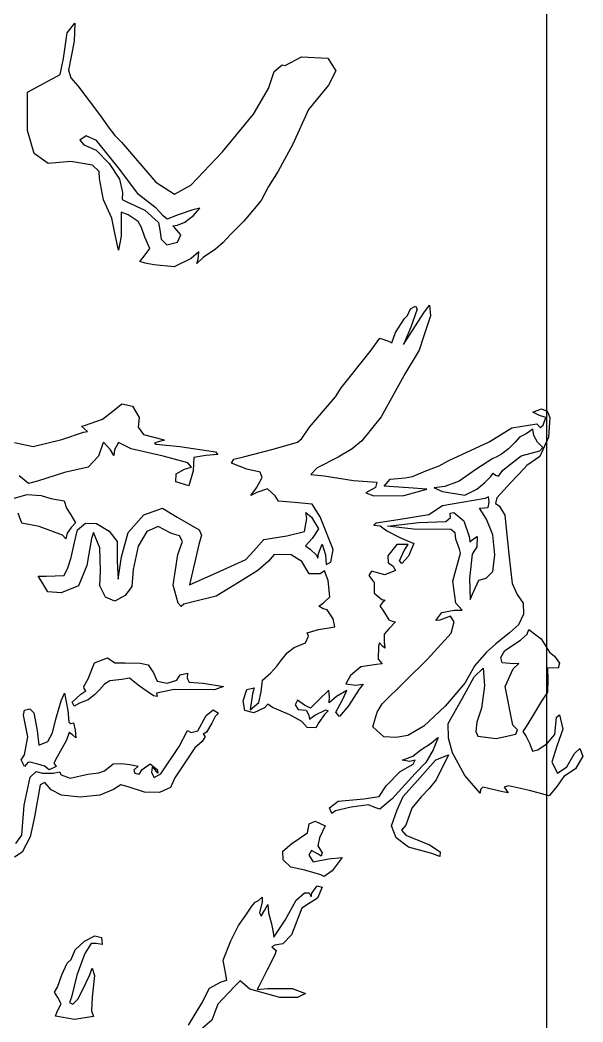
# Model space of a CAD drawing. Header units: centimetres. Extents: x 0 to 56.7, y -3.6 to 10.6.
# Drawn here: x 54.933 to 56.609, y 4.7 to 7.683 of the extents above; entities that cross this region are included whole.
import ezdxf

# ---------------------------------------------------------------- set-up
doc = ezdxf.new("R2010")
doc.units = ezdxf.units.CM
doc.header["$MEASUREMENT"] = 0
doc.layers.add('digi4 v3_digi3', color=7, linetype='Continuous')

msp = doc.modelspace()

# ---------------------------------------------------------------- linework, layer by layer
at = {"layer": 'digi4 v3_digi3'}
for p, q in [((56.5, 9), (56.5, -3.5)), ((55.0736, 7.645), (55.0961, 7.6737)), ((55.0961, 7.6737), (55.094, 7.6209)), ((55.0621, 7.5686), (55.0736, 7.645)), ((55.094, 7.6209), (55.0778, 7.534)), ((55.0528, 7.5213), (55.0621, 7.5686)), ((55.69, 7.5306), (55.7134, 7.5504)), ((55.7134, 7.5504), (55.7225, 7.548)), ((55.7225, 7.548), (55.7707, 7.5733)), ((55.7707, 7.5733), (55.8496, 7.57)), ((55.8496, 7.57), (55.8728, 7.5321)), ((54.9553, 7.4682), (55.0528, 7.5213)), ((55.0778, 7.534), (55.0847, 7.5114)), ((55.6729, 7.4798), (55.69, 7.5306)), ((55.8728, 7.5321), (55.8516, 7.4891)), ((55.0847, 7.5114), (55.1051, 7.4872)), ((55.8516, 7.4891), (55.792, 7.4165)), ((54.9554, 7.3545), (54.9553, 7.4682)), ((55.1051, 7.4872), (55.1726, 7.3986)), ((55.6282, 7.4026), (55.6729, 7.4798)), ((55.1726, 7.3986), (55.195, 7.3653)), ((55.5361, 7.291), (55.6282, 7.4026)), ((55.792, 7.4165), (55.7454, 7.3138)), ((54.9749, 7.2855), (54.9554, 7.3545)), ((55.195, 7.3653), (55.2149, 7.3398)), ((55.2149, 7.3398), (55.2348, 7.3195)), ((55.1299, 7.3381), (55.1112, 7.3258)), ((55.1112, 7.3258), (55.1231, 7.312)), ((55.1231, 7.312), (55.1595, 7.2954)), ((55.1606, 7.3242), (55.1299, 7.3381)), ((55.23, 7.238), (55.1606, 7.3242)), ((55.2348, 7.3195), (55.3373, 7.2002)), ((55.7454, 7.3138), (55.7018, 7.2338)), ((55.0167, 7.2562), (54.9749, 7.2855)), ((55.1595, 7.2954), (55.1988, 7.2562)), ((55.4418, 7.1915), (55.5361, 7.291)), ((55.084, 7.2621), (55.0167, 7.2562)), ((55.1485, 7.2509), (55.084, 7.2621)), ((55.1688, 7.2321), (55.1485, 7.2509)), ((55.1988, 7.2562), (55.2289, 7.2095)), ((55.1694, 7.2115), (55.1688, 7.2321)), ((55.2861, 7.1634), (55.23, 7.238)), ((55.7018, 7.2338), (55.6729, 7.1881)), ((55.1815, 7.1481), (55.1694, 7.2115)), ((55.2289, 7.2095), (55.2377, 7.1701)), ((55.3373, 7.2002), (55.3931, 7.1648)), ((55.3931, 7.1648), (55.4418, 7.1915)), ((55.2377, 7.1701), (55.2371, 7.1488)), ((55.3382, 7.1231), (55.2861, 7.1634)), ((55.6729, 7.1881), (55.6505, 7.1458)), ((55.2068, 7.0932), (55.1815, 7.1481)), ((55.2371, 7.1488), (55.2488, 7.143)), ((55.2488, 7.143), (55.3049, 7.1175)), ((55.6505, 7.1458), (55.5988, 7.0843)), ((55.2547, 7.1032), (55.2345, 7.1113)), ((55.2345, 7.1113), (55.2345, 7.0397)), ((55.2846, 7.0833), (55.2547, 7.1032)), ((55.3049, 7.1175), (55.3455, 7.0806)), ((55.3588, 7.1007), (55.3382, 7.1231)), ((55.3707, 7.0907), (55.3588, 7.1007)), ((55.4042, 7.1032), (55.3707, 7.0907)), ((55.4475, 7.1182), (55.4042, 7.1032)), ((55.424, 7.0817), (55.4494, 7.1016)), ((55.4687, 7.1232), (55.4475, 7.1182)), ((55.4494, 7.1016), (55.4687, 7.1232)), ((55.2149, 7.049), (55.2068, 7.0932)), ((55.2946, 7.0653), (55.2846, 7.0833)), ((55.3455, 7.0806), (55.3489, 7.0584)), ((55.3877, 7.0705), (55.4016, 7.0726)), ((55.3941, 7.0651), (55.3877, 7.0705)), ((55.4016, 7.0726), (55.424, 7.0817)), ((55.5988, 7.0843), (55.5589, 7.0434)), ((55.2259, 6.998), (55.2149, 7.049)), ((55.3048, 7.0372), (55.2946, 7.0653)), ((55.3489, 7.0584), (55.3528, 7.031)), ((55.4116, 7.0441), (55.3941, 7.0651)), ((55.4021, 7.0221), (55.4116, 7.0441)), ((55.5589, 7.0434), (55.538, 7.021)), ((55.2345, 7.0397), (55.2259, 6.998)), ((55.3193, 7.0033), (55.3048, 7.0372)), ((55.3528, 7.031), (55.3698, 7.0144)), ((55.3698, 7.0144), (55.4021, 7.0221)), ((55.4021, 7.0221), (55.4021, 7.0221)), ((55.538, 7.021), (55.5154, 7.0012)), ((55.3028, 6.9804), (55.3193, 7.0033)), ((55.4651, 6.9931), (55.4426, 6.9732)), ((55.4636, 6.9713), (55.4651, 6.9931)), ((55.5154, 7.0012), (55.4778, 6.9764)), ((55.2893, 6.9643), (55.3028, 6.9804)), ((55.3051, 6.9592), (55.2893, 6.9643)), ((55.3318, 6.9546), (55.3051, 6.9592)), ((55.3318, 6.9546), (55.3318, 6.9546)), ((55.3917, 6.9489), (55.3318, 6.9546)), ((55.4426, 6.9732), (55.3917, 6.9489)), ((55.4778, 6.9764), (55.4593, 6.958)), ((55.4593, 6.958), (55.4636, 6.9713)), ((56.1351, 6.812), (56.1522, 6.8344)), ((56.1522, 6.8344), (56.1554, 6.8029)), ((56.0749, 6.7177), (56.1351, 6.812)), ((56.0771, 6.7945), (56.0868, 6.8034)), ((56.0868, 6.8034), (56.0952, 6.8238)), ((56.0952, 6.8238), (56.1103, 6.8311)), ((56.1154, 6.8221), (56.096, 6.7687)), ((56.1103, 6.8311), (56.1154, 6.8221)), ((56.1554, 6.8029), (56.1347, 6.7428)), ((56.0507, 6.7526), (56.0771, 6.7945)), ((56.0398, 6.7223), (56.0507, 6.7526)), ((56.096, 6.7687), (56.0749, 6.7177)), ((56.1347, 6.7428), (56.1209, 6.7004)), ((55.9758, 6.6962), (56.0044, 6.7365)), ((56.0044, 6.7365), (56.0301, 6.7273)), ((56.0301, 6.7273), (56.0398, 6.7223)), ((55.8894, 6.5878), (55.9758, 6.6962)), ((56.1127, 6.685), (56.0805, 6.6327)), ((56.1209, 6.7004), (56.1127, 6.685)), ((56.0805, 6.6327), (56.0082, 6.502)), ((55.872, 6.5617), (55.8894, 6.5878)), ((55.2147, 6.5226), (55.2359, 6.5406)), ((55.2359, 6.5406), (55.2678, 6.5339)), ((55.2678, 6.5339), (55.2881, 6.4997)), ((55.7948, 6.4713), (55.872, 6.5617)), ((55.1786, 6.4946), (55.2147, 6.5226)), ((56.4594, 6.5158), (56.4851, 6.5257)), ((56.4793, 6.5058), (56.4594, 6.5158)), ((56.498, 6.4995), (56.4793, 6.5058)), ((56.4851, 6.5257), (56.5021, 6.5185)), ((56.5021, 6.5185), (56.5106, 6.4995)), ((55.1159, 6.4738), (55.1246, 6.4758)), ((55.1253, 6.466), (55.1159, 6.4738)), ((55.1246, 6.4758), (55.1786, 6.4946)), ((55.2881, 6.4997), (55.2845, 6.4708)), ((56.0082, 6.502), (55.9504, 6.4307)), ((56.3972, 6.4687), (56.4718, 6.4812)), ((56.4718, 6.4812), (56.4814, 6.4697)), ((56.4814, 6.4697), (56.4903, 6.4772)), ((56.4903, 6.4772), (56.498, 6.4995)), ((56.5106, 6.4995), (56.5064, 6.4418)), ((55.0576, 6.4341), (55.1223, 6.4562)), ((55.1223, 6.4562), (55.1343, 6.4581)), ((55.1343, 6.4581), (55.1253, 6.466)), ((55.2845, 6.4708), (55.3008, 6.4488)), ((55.3008, 6.4488), (55.3583, 6.4348)), ((55.7724, 6.4375), (55.7948, 6.4713)), ((56.33, 6.4271), (56.3972, 6.4687)), ((56.4396, 6.4512), (56.4196, 6.4411)), ((56.4598, 6.4653), (56.4396, 6.4512)), ((56.4623, 6.4461), (56.4598, 6.4653)), ((56.4732, 6.4262), (56.4623, 6.4461)), ((54.9165, 6.4258), (54.9725, 6.4133)), ((54.9725, 6.4133), (55.0576, 6.4341)), ((55.1782, 6.4198), (55.1671, 6.3844)), ((55.1819, 6.4262), (55.1782, 6.4198)), ((55.2028, 6.4038), (55.1819, 6.4262)), ((55.2261, 6.4251), (55.2143, 6.4038)), ((55.264, 6.4067), (55.2261, 6.4251)), ((55.3444, 6.427), (55.3329, 6.4236)), ((55.3329, 6.4236), (55.3387, 6.4204)), ((55.3387, 6.4204), (55.4085, 6.4135)), ((55.3629, 6.432), (55.3444, 6.427)), ((55.3583, 6.4348), (55.3629, 6.432)), ((55.6869, 6.4054), (55.7591, 6.4261)), ((55.7591, 6.4261), (55.7724, 6.4375)), ((55.9504, 6.4307), (55.9221, 6.4067)), ((56.208, 6.3709), (56.33, 6.4271)), ((56.4067, 6.426), (56.3868, 6.4062)), ((56.4196, 6.4411), (56.4067, 6.426)), ((56.4893, 6.4106), (56.4732, 6.4262)), ((56.5064, 6.4418), (56.4807, 6.3838)), ((55.1671, 6.3844), (55.1356, 6.3523)), ((55.2123, 6.3869), (55.2028, 6.4038)), ((55.2143, 6.4038), (55.2123, 6.3869)), ((55.3592, 6.3843), (55.264, 6.4067)), ((55.4327, 6.3645), (55.3592, 6.3843)), ((55.4085, 6.4135), (55.5151, 6.3973)), ((55.4864, 6.3863), (55.4508, 6.3807)), ((55.5221, 6.3896), (55.4864, 6.3863)), ((55.5151, 6.3973), (55.5221, 6.3896)), ((55.5984, 6.383), (55.6869, 6.4054)), ((55.9221, 6.4067), (55.8797, 6.3821)), ((56.366, 6.3907), (56.35, 6.3813)), ((56.3868, 6.4062), (56.366, 6.3907)), ((56.3705, 6.3427), (56.4244, 6.3857)), ((56.4244, 6.3857), (56.4802, 6.4007)), ((56.4802, 6.4007), (56.4893, 6.4106)), ((55.4433, 6.3521), (55.4327, 6.3645)), ((55.4508, 6.3807), (55.4487, 6.3415)), ((55.5621, 6.3636), (55.5691, 6.376)), ((55.608, 6.3465), (55.5621, 6.3636)), ((55.5691, 6.376), (55.5984, 6.383)), ((55.8797, 6.3821), (55.8173, 6.35)), ((56.1408, 6.3415), (56.1807, 6.3563)), ((56.1807, 6.3563), (56.208, 6.3709)), ((56.34, 6.3783), (56.2902, 6.3455)), ((56.35, 6.3813), (56.34, 6.3783)), ((56.4414, 6.3568), (56.4336, 6.3481)), ((56.4807, 6.3838), (56.4414, 6.3568)), ((54.9585, 6.3037), (54.9301, 6.326)), ((55.0656, 6.3363), (54.9849, 6.3108)), ((55.1356, 6.3523), (55.0656, 6.3363)), ((55.3968, 6.308), (55.3976, 6.3318)), ((55.3976, 6.3318), (55.4224, 6.3465)), ((55.4224, 6.3465), (55.4433, 6.3521)), ((55.4487, 6.3415), (55.4353, 6.296)), ((55.6484, 6.3372), (55.608, 6.3465)), ((55.6539, 6.321), (55.6484, 6.3372)), ((55.8173, 6.35), (55.799, 6.3305)), ((55.799, 6.3305), (55.8382, 6.3262)), ((55.8382, 6.3262), (55.9262, 6.3123)), ((56.08, 6.3198), (56.101, 6.3246)), ((56.101, 6.3246), (56.1408, 6.3415)), ((56.2902, 6.3455), (56.2404, 6.3099)), ((56.3344, 6.3238), (56.3413, 6.3344)), ((56.3413, 6.3344), (56.3487, 6.3286)), ((56.3487, 6.3286), (56.3578, 6.3255)), ((56.3578, 6.3255), (56.3705, 6.3427)), ((56.4336, 6.3481), (56.3943, 6.3064)), ((54.9849, 6.3108), (54.9585, 6.3037)), ((55.4353, 6.296), (55.3968, 6.308)), ((55.6366, 6.2908), (55.6539, 6.321)), ((55.9262, 6.3123), (55.9952, 6.3078)), ((55.9952, 6.3078), (55.991, 6.2915)), ((56.0172, 6.2954), (56.0348, 6.3158)), ((56.0893, 6.2902), (56.0172, 6.2954)), ((56.0348, 6.3158), (56.08, 6.3198)), ((56.2404, 6.3099), (56.1981, 6.2946)), ((56.2925, 6.2868), (56.3164, 6.3067)), ((56.3164, 6.3067), (56.3344, 6.3238)), ((56.3943, 6.3064), (56.3527, 6.2605)), ((54.9018, 6.2556), (54.9541, 6.2706)), ((54.9541, 6.2706), (54.9959, 6.2676)), ((54.9959, 6.2676), (55.0243, 6.259)), ((55.62, 6.2672), (55.6366, 6.2908)), ((55.638, 6.2768), (55.62, 6.2672)), ((55.6699, 6.2871), (55.638, 6.2768)), ((55.6928, 6.2669), (55.6699, 6.2871)), ((55.7025, 6.2503), (55.6928, 6.2669)), ((55.991, 6.2915), (55.9629, 6.2757)), ((55.9629, 6.2757), (55.9865, 6.2668)), ((55.9865, 6.2668), (56.0758, 6.2674)), ((56.0758, 6.2674), (56.1444, 6.2863)), ((56.1444, 6.2863), (56.0893, 6.2902)), ((56.1981, 6.2946), (56.1654, 6.2903)), ((56.1654, 6.2903), (56.1906, 6.28)), ((56.1906, 6.28), (56.2568, 6.2683)), ((56.2568, 6.2683), (56.2925, 6.2868)), ((56.2925, 6.2868), (56.2925, 6.2868)), ((55.0243, 6.259), (55.0641, 6.252)), ((55.0641, 6.252), (55.0712, 6.2301)), ((55.75, 6.2468), (55.7025, 6.2503)), ((55.8025, 6.2415), (55.75, 6.2468)), ((55.8263, 6.2045), (55.8025, 6.2415)), ((56.1906, 6.2365), (56.1504, 6.2104)), ((56.2484, 6.2469), (56.1906, 6.2365)), ((56.3181, 6.2589), (56.2484, 6.2469)), ((56.3275, 6.2636), (56.3181, 6.2589)), ((56.3265, 6.2316), (56.33, 6.2479)), ((56.33, 6.2479), (56.3275, 6.2636)), ((56.3527, 6.2605), (56.3487, 6.2436)), ((56.3487, 6.2436), (56.3592, 6.237)), ((56.3592, 6.237), (56.3758, 6.2086)), ((54.9387, 6.1856), (54.928, 6.2146)), ((55.0712, 6.2301), (55.0843, 6.2103)), ((55.0843, 6.2103), (55.0981, 6.1865)), ((55.2548, 6.1574), (55.302, 6.2102)), ((55.302, 6.2102), (55.3571, 6.2301)), ((55.3571, 6.2301), (55.4011, 6.2036)), ((55.7869, 6.1992), (55.7834, 6.2167)), ((55.7834, 6.2167), (55.801, 6.2031)), ((56.1504, 6.2104), (56.0583, 6.1956)), ((56.2139, 6.2149), (56.224, 6.2167)), ((56.2141, 6.2021), (56.2139, 6.2149)), ((56.224, 6.2167), (56.2542, 6.1925)), ((56.3012, 6.2297), (56.3151, 6.2306)), ((56.3214, 6.1975), (56.3012, 6.2297)), ((56.3151, 6.2306), (56.3265, 6.2316)), ((56.3758, 6.2086), (56.3884, 6.0929)), ((54.9904, 6.1749), (54.9387, 6.1856)), ((55.0981, 6.1865), (55.0851, 6.1725)), ((55.1043, 6.1656), (55.1277, 6.1849)), ((55.1277, 6.1849), (55.1608, 6.184)), ((55.1608, 6.184), (55.1988, 6.1613)), ((55.4011, 6.2036), (55.4663, 6.1652)), ((55.7796, 6.1606), (55.7869, 6.1992)), ((55.801, 6.2031), (55.8213, 6.1685)), ((55.865, 6.1066), (55.8263, 6.2045)), ((55.9935, 6.1855), (55.9858, 6.1798)), ((55.9858, 6.1798), (56.0054, 6.1772)), ((56.0583, 6.1956), (55.9935, 6.1855)), ((56.0054, 6.1772), (56.0247, 6.1629)), ((56.0269, 6.1764), (56.12, 6.1872)), ((56.1046, 6.1675), (56.0269, 6.1764)), ((56.12, 6.1872), (56.2006, 6.1899)), ((56.2006, 6.1899), (56.2141, 6.2021)), ((56.2542, 6.1925), (56.2704, 6.1452)), ((56.3405, 6.1502), (56.3214, 6.1975)), ((55.06, 6.15), (54.9904, 6.1749)), ((55.0692, 6.1388), (55.06, 6.15)), ((55.06, 6.15), (55.06, 6.15)), ((55.0736, 6.155), (55.0692, 6.1388)), ((55.0851, 6.1725), (55.0736, 6.155)), ((55.0954, 6.1277), (55.1043, 6.1656)), ((55.1519, 6.1573), (55.146, 6.1401)), ((55.1706, 6.1118), (55.1519, 6.1573)), ((55.1988, 6.1613), (55.2227, 6.1304)), ((55.2347, 6.0853), (55.2548, 6.1574)), ((55.3106, 6.1606), (55.2843, 6.1169)), ((55.3446, 6.1749), (55.3106, 6.1606)), ((55.3822, 6.1553), (55.3446, 6.1749)), ((55.3941, 6.1516), (55.3822, 6.1553)), ((55.4082, 6.148), (55.3941, 6.1516)), ((55.4163, 6.1305), (55.4082, 6.148)), ((55.4736, 6.1491), (55.4656, 6.122)), ((55.4663, 6.1652), (55.4736, 6.1491)), ((55.6586, 6.1367), (55.7271, 6.1474)), ((55.7271, 6.1474), (55.7796, 6.1606)), ((55.8213, 6.1685), (55.8023, 6.1397)), ((56.0247, 6.1629), (56.0657, 6.1418)), ((56.215, 6.1664), (56.1046, 6.1675)), ((56.2286, 6.1568), (56.215, 6.1664)), ((56.2304, 6.1374), (56.2286, 6.1568)), ((56.2798, 6.1371), (56.2937, 6.1459)), ((56.2937, 6.1459), (56.2931, 6.1151)), ((56.3467, 6.0913), (56.3405, 6.1502)), ((55.0855, 6.0827), (55.0954, 6.1277)), ((55.146, 6.1401), (55.1321, 6.0589)), ((55.2227, 6.1304), (55.2222, 6.0707)), ((55.2843, 6.1169), (55.2703, 6.0478)), ((55.4029, 6.0922), (55.4163, 6.1305)), ((55.4656, 6.122), (55.4374, 6.0012)), ((55.6292, 6.1033), (55.6586, 6.1367)), ((55.8023, 6.1397), (55.7831, 6.1182)), ((55.7831, 6.1182), (55.7966, 6.1076)), ((55.8211, 6.0945), (55.8324, 6.1223)), ((55.8324, 6.1223), (55.8421, 6.0911)), ((56.0547, 6.1217), (56.0275, 6.0876)), ((56.0883, 6.1222), (56.0547, 6.1217)), ((56.0657, 6.1418), (56.1052, 6.125)), ((56.0768, 6.1043), (56.0883, 6.1222)), ((56.1052, 6.125), (56.089, 6.0869)), ((56.241, 6.1076), (56.2304, 6.1374)), ((56.2704, 6.1452), (56.2724, 6.1301)), ((56.2724, 6.1301), (56.2798, 6.1371)), ((55.173, 6.0446), (55.1706, 6.1118)), ((55.389, 6.0009), (55.4029, 6.0922)), ((55.6055, 6.0772), (55.6292, 6.1033)), ((55.6891, 6.0918), (55.6729, 6.0718)), ((55.7402, 6.0911), (55.6891, 6.0918)), ((55.7724, 6.0716), (55.7402, 6.0911)), ((55.7966, 6.1076), (55.8154, 6.0901)), ((55.8154, 6.0901), (55.8192, 6.081)), ((55.8192, 6.081), (55.8211, 6.0945)), ((55.8421, 6.0911), (55.8446, 6.0619)), ((55.8579, 6.0693), (55.865, 6.1066)), ((56.0275, 6.0876), (56.0287, 6.067)), ((56.0626, 6.0736), (56.0768, 6.1043)), ((56.089, 6.0869), (56.0699, 6.0653)), ((56.2211, 6.0126), (56.2444, 6.096)), ((56.2444, 6.096), (56.241, 6.1076)), ((56.2791, 6.0933), (56.271, 6.021)), ((56.2931, 6.1151), (56.2791, 6.0933)), ((56.34, 6.0415), (56.3467, 6.0913)), ((56.3884, 6.0929), (56.3985, 6.0057)), ((55.0755, 6.0522), (55.0855, 6.0827)), ((55.1321, 6.0589), (55.1072, 5.999)), ((55.2222, 6.0707), (55.2257, 6.019)), ((55.2257, 6.019), (55.2347, 6.0853)), ((55.5285, 6.0424), (55.6055, 6.0772)), ((55.6729, 6.0718), (55.6405, 6.0441)), ((55.7942, 6.0342), (55.7724, 6.0716)), ((55.8446, 6.0619), (55.8579, 6.0693)), ((56.0287, 6.067), (56.0424, 6.0578)), ((56.0424, 6.0578), (56.0512, 6.0443)), ((56.0699, 6.0653), (56.0626, 6.0736)), ((54.9875, 6.027), (55.0108, 6.0279)), ((54.9984, 6.0107), (54.9875, 6.027)), ((55.0108, 6.0279), (55.0645, 6.029)), ((55.0645, 6.029), (55.0755, 6.0522)), ((55.1703, 5.9986), (55.173, 6.0446)), ((55.2703, 6.0478), (55.2657, 5.9971)), ((55.4374, 6.0012), (55.5285, 6.0424)), ((55.6405, 6.0441), (55.5882, 6.0112)), ((55.8269, 6.0342), (55.7942, 6.0342)), ((55.8396, 6.0433), (55.8269, 6.0342)), ((55.8504, 6.0144), (55.8396, 6.0433)), ((55.9792, 6.0428), (55.9717, 6.0298)), ((55.9717, 6.0298), (55.9831, 6.0139)), ((56.0195, 6.0317), (55.9792, 6.0428)), ((56.0512, 6.0443), (56.0195, 6.0317)), ((56.3206, 6.0214), (56.34, 6.0415)), ((55.0158, 5.9812), (54.9984, 6.0107)), ((55.1072, 5.999), (55.0552, 5.9781)), ((55.1871, 5.9653), (55.1703, 5.9986)), ((55.2657, 5.9971), (55.2465, 5.9702)), ((55.4038, 5.9466), (55.389, 6.0009)), ((55.5882, 6.0112), (55.5166, 5.9677)), ((55.8554, 5.9655), (55.8504, 6.0144)), ((55.9831, 6.0139), (55.9874, 6.0094)), ((55.9874, 6.0094), (55.9873, 5.9771)), ((56.2308, 5.9467), (56.2211, 6.0126)), ((56.271, 6.021), (56.2733, 5.9584)), ((56.2841, 5.9831), (56.2986, 6.0151)), ((56.2986, 6.0151), (56.3206, 6.0214)), ((56.3985, 6.0057), (56.4132, 5.973)), ((55.0552, 5.9781), (55.0158, 5.9812)), ((55.2465, 5.9702), (55.2153, 5.953)), ((55.5166, 5.9677), (55.4488, 5.9507)), ((55.9873, 5.9771), (56.0096, 5.9581)), ((56.2733, 5.9584), (56.2841, 5.9831)), ((56.4132, 5.973), (56.4306, 5.9475)), ((55.2153, 5.953), (55.1871, 5.9653)), ((55.413, 5.9372), (55.4038, 5.9466)), ((55.4206, 5.9443), (55.413, 5.9372)), ((55.4488, 5.9507), (55.4206, 5.9443)), ((55.8222, 5.9379), (55.8361, 5.9483)), ((55.835, 5.9304), (55.8222, 5.9379)), ((55.8361, 5.9483), (55.8554, 5.9655)), ((56.0123, 5.949), (56.0038, 5.9387)), ((56.0038, 5.9387), (56.0147, 5.9236)), ((56.0096, 5.9581), (56.0204, 5.9562)), ((56.0204, 5.9562), (56.0123, 5.949)), ((56.2491, 5.9259), (56.2308, 5.9467)), ((56.4306, 5.9475), (56.4315, 5.9148)), ((55.8474, 5.9269), (55.835, 5.9304)), ((55.865, 5.9007), (55.8474, 5.9269)), ((56.0147, 5.9236), (56.0313, 5.8972)), ((56.1707, 5.8953), (56.1885, 5.9196)), ((56.2145, 5.9088), (56.1826, 5.8965)), ((56.1885, 5.9196), (56.2254, 5.9259)), ((56.2254, 5.891), (56.2145, 5.9088)), ((56.2254, 5.9259), (56.2491, 5.9259)), ((56.4315, 5.9148), (56.4173, 5.8826)), ((55.8706, 5.8761), (55.865, 5.9007)), ((56.0512, 5.8915), (56.0312, 5.8708)), ((56.0313, 5.8972), (56.0413, 5.8935)), ((56.0413, 5.8935), (56.0512, 5.8915)), ((56.1826, 5.8965), (56.1707, 5.8953)), ((56.2169, 5.8575), (56.2254, 5.891)), ((56.4173, 5.8826), (56.3897, 5.8586)), ((55.7826, 5.829), (55.7918, 5.8487)), ((55.7874, 5.8586), (55.822, 5.8686)), ((55.7918, 5.8487), (55.7874, 5.8586)), ((55.822, 5.8686), (55.8706, 5.8761)), ((56.0312, 5.8708), (56.0167, 5.8551)), ((56.0167, 5.8551), (56.017, 5.8311)), ((56.1458, 5.7801), (56.2169, 5.8575)), ((56.3897, 5.8586), (56.3499, 5.826)), ((56.4225, 5.8369), (56.4429, 5.8543)), ((56.4429, 5.8543), (56.448, 5.8686)), ((56.448, 5.8686), (56.484, 5.8409)), ((55.7487, 5.8148), (55.7826, 5.829)), ((56.0001, 5.8188), (55.9987, 5.7807)), ((56.0032, 5.8288), (56.0001, 5.8188)), ((56.0123, 5.8188), (56.0032, 5.8288)), ((56.0195, 5.8128), (56.0123, 5.8188)), ((56.017, 5.8311), (56.0195, 5.8128)), ((56.3499, 5.826), (56.3212, 5.801)), ((56.3758, 5.8064), (56.4225, 5.8369)), ((56.484, 5.8409), (56.5092, 5.8015)), ((55.7127, 5.779), (55.7279, 5.7996)), ((55.7279, 5.7996), (55.7487, 5.8148)), ((56.3212, 5.801), (56.2867, 5.7613)), ((56.364, 5.7849), (56.3758, 5.8064)), ((56.5092, 5.8015), (56.5241, 5.789)), ((56.5241, 5.789), (56.5391, 5.7684)), ((55.1355, 5.7218), (55.1551, 5.7696)), ((55.1551, 5.7696), (55.1934, 5.7845)), ((55.1934, 5.7845), (55.2149, 5.7691)), ((55.2149, 5.7691), (55.2465, 5.7695)), ((55.2465, 5.7695), (55.2908, 5.768)), ((55.2908, 5.768), (55.3141, 5.7639)), ((55.3141, 5.7639), (55.3307, 5.7398)), ((55.6796, 5.7392), (55.6978, 5.7591)), ((55.6978, 5.7591), (55.7127, 5.779)), ((55.994, 5.7649), (55.9471, 5.7574)), ((56.0112, 5.7666), (55.994, 5.7649)), ((55.9987, 5.7807), (56.0112, 5.7666)), ((56.0114, 5.6474), (56.1458, 5.7801)), ((56.2867, 5.7613), (56.2569, 5.7088)), ((56.3686, 5.7698), (56.364, 5.7849)), ((56.4033, 5.7661), (56.3686, 5.7698)), ((56.4006, 5.7513), (56.4181, 5.7673)), ((56.4181, 5.7673), (56.4033, 5.7661)), ((56.5391, 5.7684), (56.5349, 5.7534)), ((55.3307, 5.7398), (55.3416, 5.7145)), ((55.3997, 5.7182), (55.4099, 5.7332)), ((55.4099, 5.7332), (55.4313, 5.7382)), ((55.4313, 5.7382), (55.4303, 5.7242)), ((55.6545, 5.7177), (55.6796, 5.7392)), ((55.9171, 5.7313), (55.9026, 5.7067)), ((55.9471, 5.7574), (55.9171, 5.7313)), ((56.2847, 5.7274), (56.3114, 5.7535)), ((56.3114, 5.7535), (56.3156, 5.7005)), ((56.3776, 5.6991), (56.4006, 5.7513)), ((56.5189, 5.7542), (56.5028, 5.7532)), ((56.5028, 5.7532), (56.504, 5.7195)), ((56.5349, 5.7534), (56.5189, 5.7542)), ((55.1228, 5.6986), (55.1355, 5.7218)), ((55.1237, 5.6925), (55.1228, 5.6986)), ((55.185, 5.7054), (55.1701, 5.6894)), ((55.2007, 5.7154), (55.185, 5.7054)), ((55.2366, 5.7202), (55.2007, 5.7154)), ((55.259, 5.7234), (55.2366, 5.7202)), ((55.2886, 5.7003), (55.259, 5.7234)), ((55.3303, 5.6707), (55.2886, 5.7003)), ((55.3416, 5.7145), (55.371, 5.7093)), ((55.371, 5.7093), (55.3997, 5.7182)), ((55.4303, 5.7242), (55.4362, 5.7122)), ((55.4362, 5.7122), (55.4785, 5.7093)), ((55.4785, 5.7093), (55.539, 5.6985)), ((55.539, 5.6985), (55.5122, 5.6895)), ((55.6513, 5.6827), (55.6545, 5.7177)), ((55.9026, 5.7067), (55.9314, 5.7028)), ((55.9314, 5.7028), (55.9544, 5.7054)), ((55.9544, 5.7054), (55.9429, 5.6906)), ((56.2569, 5.7088), (56.1986, 5.6408)), ((56.2501, 5.6645), (56.2847, 5.7274)), ((56.3156, 5.7005), (56.3067, 5.6346)), ((56.4005, 5.5843), (56.3776, 5.6991)), ((56.504, 5.7195), (56.5037, 5.6818)), ((55.0556, 5.6561), (55.0656, 5.6794)), ((55.0656, 5.6794), (55.0757, 5.6272)), ((55.0879, 5.6521), (55.1145, 5.6758)), ((55.1145, 5.6758), (55.1285, 5.6857)), ((55.1285, 5.6857), (55.1237, 5.6925)), ((55.1552, 5.6745), (55.1358, 5.6595)), ((55.1701, 5.6894), (55.1552, 5.6745)), ((55.3414, 5.6693), (55.3303, 5.6707)), ((55.3917, 5.6898), (55.3393, 5.6794)), ((55.3393, 5.6794), (55.3414, 5.6693)), ((55.5122, 5.6895), (55.3917, 5.6898)), ((55.5977, 5.656), (55.6086, 5.6898)), ((55.6086, 5.6898), (55.6298, 5.6954)), ((55.6249, 5.6773), (55.6181, 5.6297)), ((55.6298, 5.6954), (55.6249, 5.6773)), ((55.6441, 5.6508), (55.6513, 5.6827)), ((55.8523, 5.6881), (55.8216, 5.6585)), ((55.8547, 5.667), (55.8523, 5.6881)), ((55.8755, 5.6687), (55.8531, 5.6504)), ((55.9061, 5.6869), (55.8755, 5.6687)), ((55.8921, 5.657), (55.9061, 5.6869)), ((55.9429, 5.6906), (55.9109, 5.6411)), ((56.5037, 5.6818), (56.4856, 5.6549)), ((55.04, 5.6014), (55.0556, 5.6561)), ((55.094, 5.6399), (55.0879, 5.6521)), ((55.0879, 5.6521), (55.0879, 5.6521)), ((55.1104, 5.6496), (55.094, 5.6399)), ((55.1358, 5.6595), (55.1104, 5.6496)), ((55.6024, 5.6272), (55.5977, 5.656)), ((55.6181, 5.6297), (55.6441, 5.6508)), ((55.6707, 5.6462), (55.6608, 5.6355)), ((55.6848, 5.6362), (55.6707, 5.6462)), ((55.7587, 5.6587), (55.7525, 5.6446)), ((55.7525, 5.6446), (55.761, 5.6303)), ((55.78, 5.6435), (55.7587, 5.6587)), ((55.7975, 5.6347), (55.78, 5.6435)), ((55.8216, 5.6585), (55.7975, 5.6347)), ((55.8531, 5.6504), (55.8547, 5.667)), ((55.8729, 5.6225), (55.8921, 5.657)), ((55.9109, 5.6411), (55.8845, 5.6097)), ((55.9959, 5.6227), (56.0114, 5.6474)), ((56.1986, 5.6408), (56.1347, 5.5811)), ((56.2076, 5.5883), (56.2501, 5.6645)), ((56.4856, 5.6549), (56.4555, 5.6056)), ((54.9436, 5.6131), (54.9461, 5.6287)), ((54.956, 5.5486), (54.9436, 5.6131)), ((54.9461, 5.6287), (54.9618, 5.6321)), ((54.9618, 5.6321), (54.9746, 5.621)), ((54.9746, 5.621), (54.9843, 5.5679)), ((55.0757, 5.6272), (55.078, 5.5923)), ((55.4624, 5.5673), (55.4867, 5.6122)), ((55.4867, 5.6122), (55.5076, 5.6292)), ((55.5136, 5.6097), (55.5036, 5.5895)), ((55.5076, 5.6292), (55.5236, 5.6197)), ((55.5236, 5.6197), (55.5136, 5.6097)), ((55.6289, 5.6201), (55.6024, 5.6272)), ((55.6608, 5.6355), (55.6289, 5.6201)), ((55.7362, 5.6143), (55.6848, 5.6362)), ((55.7724, 5.5948), (55.7362, 5.6143)), ((55.761, 5.6303), (55.7849, 5.6285)), ((55.7849, 5.6285), (55.7923, 5.6132)), ((55.7923, 5.6132), (55.7951, 5.6017)), ((55.7951, 5.6017), (55.8106, 5.6132)), ((55.8106, 5.6132), (55.8429, 5.6293)), ((55.8396, 5.6158), (55.8222, 5.5918)), ((55.8502, 5.6262), (55.8396, 5.6158)), ((55.8429, 5.6293), (55.8502, 5.6262)), ((55.8845, 5.6097), (55.8729, 5.6225)), ((55.9834, 5.5789), (55.9959, 5.6227)), ((56.3067, 5.6346), (56.2924, 5.5929)), ((56.5296, 5.608), (56.5391, 5.6147)), ((56.5391, 5.6147), (56.5486, 5.5716)), ((55.0298, 5.5614), (55.04, 5.6014)), ((55.078, 5.5923), (55.0843, 5.5884)), ((55.0843, 5.5884), (55.092, 5.591)), ((55.092, 5.591), (55.0976, 5.5694)), ((55.5036, 5.5895), (55.4879, 5.5632)), ((55.7878, 5.5765), (55.7724, 5.5948)), ((55.8222, 5.5918), (55.8132, 5.5755)), ((56.0164, 5.5493), (55.9834, 5.5789)), ((56.1347, 5.5811), (56.0878, 5.5535)), ((56.2088, 5.5448), (56.2076, 5.5883)), ((56.2924, 5.5929), (56.2903, 5.5649)), ((56.4141, 5.5699), (56.4005, 5.5843)), ((56.4393, 5.5799), (56.4295, 5.5649)), ((56.4555, 5.6056), (56.4393, 5.5799)), ((56.5247, 5.556), (56.5296, 5.608)), ((54.9843, 5.5679), (54.9887, 5.5239)), ((55.0154, 5.535), (55.0298, 5.5614)), ((55.0791, 5.5622), (55.0719, 5.5394)), ((55.0902, 5.5536), (55.0791, 5.5622)), ((55.0993, 5.546), (55.0902, 5.5536)), ((55.0976, 5.5694), (55.0993, 5.546)), ((55.4066, 5.5201), (55.4317, 5.568)), ((55.4317, 5.568), (55.4429, 5.5616)), ((55.4429, 5.5616), (55.4624, 5.5673)), ((55.4842, 5.5497), (55.4751, 5.5355)), ((55.4879, 5.5632), (55.4783, 5.5569)), ((55.4783, 5.5569), (55.4842, 5.5497)), ((55.8132, 5.5755), (55.7878, 5.5765)), ((56.0164, 5.5493), (56.0164, 5.5493)), ((56.0529, 5.5469), (56.0164, 5.5493)), ((56.0878, 5.5535), (56.0529, 5.5469)), ((56.2903, 5.5649), (56.2956, 5.5507)), ((56.2956, 5.5507), (56.3502, 5.5439)), ((56.3502, 5.5439), (56.4087, 5.5572)), ((56.4087, 5.5572), (56.4141, 5.5699)), ((56.4295, 5.5649), (56.4395, 5.55)), ((56.4395, 5.55), (56.4495, 5.5307)), ((56.5025, 5.5294), (56.5247, 5.556)), ((56.5486, 5.5716), (56.5306, 5.5216)), ((54.9461, 5.4953), (54.956, 5.5486)), ((54.9887, 5.5239), (55.0154, 5.535)), ((55.0719, 5.5394), (55.0432, 5.4898)), ((55.3521, 5.4389), (55.4066, 5.5201)), ((55.4751, 5.5355), (55.4539, 5.5167)), ((56.1263, 5.5106), (56.1573, 5.5301)), ((56.1573, 5.5301), (56.1707, 5.5417)), ((56.1775, 5.5466), (56.1625, 5.5105)), ((56.1707, 5.5417), (56.1775, 5.5466)), ((56.2205, 5.501), (56.2088, 5.5448)), ((56.4495, 5.5307), (56.4585, 5.5064)), ((56.4747, 5.5107), (56.5025, 5.5294)), ((56.5306, 5.5216), (56.5164, 5.4735)), ((54.9361, 5.4809), (54.9461, 5.4953)), ((55.0432, 5.4898), (55.0338, 5.4707)), ((55.4539, 5.5167), (55.424, 5.472)), ((56.0711, 5.4796), (56.1023, 5.4918)), ((56.1023, 5.4918), (56.1263, 5.5106)), ((56.1625, 5.5105), (56.1408, 5.4723)), ((56.1707, 5.4801), (56.2083, 5.4958)), ((56.2083, 5.4958), (56.1719, 5.4206)), ((56.2568, 5.4338), (56.2205, 5.501)), ((56.4585, 5.5064), (56.4747, 5.5107)), ((56.5606, 5.4597), (56.5836, 5.4993)), ((56.5836, 5.4993), (56.599, 5.5143)), ((56.6088, 5.4914), (56.587, 5.4539)), ((56.599, 5.5143), (56.6088, 5.4914)), ((54.946, 5.4608), (54.9361, 5.4809)), ((54.9568, 5.4728), (54.946, 5.4608)), ((54.9623, 5.4739), (54.9568, 5.4728)), ((54.9864, 5.4676), (54.9623, 5.4739)), ((55.0058, 5.4616), (54.9864, 5.4676)), ((55.0202, 5.4504), (55.0058, 5.4616)), ((55.0058, 5.4616), (55.0058, 5.4616)), ((55.0404, 5.4604), (55.0202, 5.4504)), ((55.0338, 5.4707), (55.0404, 5.4604)), ((55.185, 5.4482), (55.2099, 5.4685)), ((55.2099, 5.4685), (55.2348, 5.47)), ((55.2348, 5.47), (55.2597, 5.4663)), ((55.2597, 5.4663), (55.2846, 5.4615)), ((55.2846, 5.4615), (55.2722, 5.4503)), ((55.2969, 5.4516), (55.3202, 5.4683)), ((55.3202, 5.4683), (55.3418, 5.4504)), ((55.424, 5.472), (55.3941, 5.4268)), ((56.0651, 5.4461), (56.103, 5.4678)), ((56.0935, 5.4761), (56.0711, 5.4796)), ((56.1096, 5.4792), (56.0935, 5.4761)), ((56.103, 5.4678), (56.1096, 5.4792)), ((56.1408, 5.4723), (56.1094, 5.4395)), ((56.1167, 5.4195), (56.1707, 5.4801)), ((56.5164, 5.4735), (56.533, 5.4405)), ((56.533, 5.4405), (56.5606, 5.4597)), ((54.9637, 5.429), (54.9809, 5.4462)), ((54.9809, 5.4462), (54.9996, 5.4407)), ((54.9996, 5.4407), (55.032, 5.441)), ((55.032, 5.441), (55.0505, 5.445)), ((55.0505, 5.445), (55.0556, 5.4361)), ((55.0556, 5.4361), (55.0821, 5.4263)), ((55.0821, 5.4263), (55.1353, 5.4375)), ((55.1353, 5.4375), (55.1676, 5.4414)), ((55.1676, 5.4414), (55.185, 5.4482)), ((55.2722, 5.4503), (55.2746, 5.4407)), ((55.2746, 5.4407), (55.2878, 5.4379)), ((55.2878, 5.4379), (55.2969, 5.4516)), ((55.3267, 5.4583), (55.3246, 5.443)), ((55.3246, 5.443), (55.3323, 5.4277)), ((55.3353, 5.4504), (55.3267, 5.4583)), ((55.3323, 5.4277), (55.3521, 5.4389)), ((55.3434, 5.4405), (55.3353, 5.4504)), ((55.3418, 5.4504), (55.3434, 5.4405)), ((56.0232, 5.4028), (56.0651, 5.4461)), ((56.1094, 5.4395), (56.0597, 5.3857)), ((56.3032, 5.3809), (56.2568, 5.4338)), ((56.5519, 5.4305), (56.5306, 5.4007)), ((56.587, 5.4539), (56.5519, 5.4305)), ((54.9454, 5.3459), (54.9637, 5.429)), ((54.9929, 5.4065), (54.976, 5.311)), ((55.0074, 5.4132), (54.9929, 5.4065)), ((55.0253, 5.3915), (55.0074, 5.4132)), ((55.2331, 5.4065), (55.2115, 5.3924)), ((55.2552, 5.4004), (55.2331, 5.4065)), ((55.3035, 5.3839), (55.2552, 5.4004)), ((55.3941, 5.4268), (55.3813, 5.3987)), ((56.0017, 5.371), (56.0232, 5.4028)), ((56.0739, 5.371), (56.1167, 5.4195)), ((56.1719, 5.4206), (56.1508, 5.3957)), ((56.3875, 5.4027), (56.3738, 5.3992)), ((56.4495, 5.389), (56.3875, 5.4027)), ((56.5306, 5.4007), (56.5086, 5.3731)), ((55.0566, 5.3749), (55.0253, 5.3915)), ((55.1123, 5.3696), (55.0566, 5.3749)), ((55.171, 5.3754), (55.1123, 5.3696)), ((55.2115, 5.3924), (55.171, 5.3754)), ((55.3483, 5.3838), (55.3035, 5.3839)), ((55.3813, 5.3987), (55.3483, 5.3838)), ((55.9566, 5.3648), (56.0017, 5.371)), ((56.0597, 5.3857), (56.0413, 5.3644)), ((56.0561, 5.3315), (56.0739, 5.371)), ((56.1267, 5.3706), (56.0993, 5.3364)), ((56.1508, 5.3957), (56.1267, 5.3706)), ((56.3042, 5.3922), (56.3032, 5.3809)), ((56.3107, 5.3995), (56.3042, 5.3922)), ((56.3698, 5.3857), (56.3107, 5.3995)), ((56.3857, 5.3828), (56.3698, 5.3857)), ((56.3738, 5.3992), (56.3808, 5.3888)), ((56.3808, 5.3888), (56.3857, 5.3828)), ((56.5086, 5.3731), (56.4495, 5.389)), ((56.4495, 5.389), (56.4495, 5.389)), ((54.9388, 5.256), (54.9454, 5.3459)), ((55.8539, 5.3375), (55.8797, 5.3576)), ((55.8797, 5.3576), (55.9566, 5.3648)), ((55.9704, 5.3464), (55.919, 5.3396)), ((55.9892, 5.3387), (55.9704, 5.3464)), ((56.0225, 5.3498), (56.0046, 5.3336)), ((56.0413, 5.3644), (56.0225, 5.3498)), ((54.976, 5.311), (54.9632, 5.2509)), ((55.8613, 5.321), (55.8539, 5.3375)), ((55.8539, 5.3375), (55.8539, 5.3375)), ((55.872, 5.3291), (55.8613, 5.321)), ((55.919, 5.3396), (55.872, 5.3291)), ((56.0046, 5.3336), (55.9892, 5.3387)), ((56.0391, 5.2836), (56.0561, 5.3315)), ((56.0993, 5.3364), (56.0811, 5.2858)), ((55.7892, 5.263), (55.7941, 5.2901)), ((55.7941, 5.2901), (55.8119, 5.2978)), ((55.8119, 5.2978), (55.8416, 5.2844)), ((55.8416, 5.2844), (55.8247, 5.2482)), ((56.0527, 5.2486), (56.0391, 5.2836)), ((56.0811, 5.2858), (56.0686, 5.2711)), ((54.9201, 5.2314), (54.9388, 5.256)), ((54.9632, 5.2509), (54.9395, 5.2057)), ((55.7419, 5.2311), (55.7892, 5.263)), ((56.0686, 5.2711), (56.0811, 5.2565)), ((56.0811, 5.2565), (56.1522, 5.2274)), ((55.7154, 5.2091), (55.7419, 5.2311)), ((55.8247, 5.2482), (55.8197, 5.2241)), ((55.8197, 5.2241), (55.8322, 5.2037)), ((56.0891, 5.2207), (56.0527, 5.2486)), ((56.1522, 5.2274), (56.1842, 5.2066)), ((54.9395, 5.2057), (54.9165, 5.1906)), ((55.7159, 5.1829), (55.7154, 5.2091)), ((55.8003, 5.2109), (55.7924, 5.1972)), ((55.7924, 5.1972), (55.8054, 5.1772)), ((55.8202, 5.1996), (55.8003, 5.2109)), ((55.8297, 5.1934), (55.8202, 5.1996)), ((55.8322, 5.2037), (55.8297, 5.1934)), ((56.1593, 5.2017), (56.0891, 5.2207)), ((56.1831, 5.1926), (56.1593, 5.2017)), ((56.1593, 5.2017), (56.1593, 5.2017)), ((56.1842, 5.2066), (56.1831, 5.1926)), ((55.7393, 5.1609), (55.7159, 5.1829)), ((55.8054, 5.1772), (55.851, 5.1862)), ((55.851, 5.1862), (55.8921, 5.1894)), ((55.8921, 5.1894), (55.8626, 5.1504)), ((55.7813, 5.1518), (55.7393, 5.1609)), ((55.8281, 5.1382), (55.7813, 5.1518)), ((55.8385, 5.1332), (55.8281, 5.1382)), ((55.8281, 5.1382), (55.8281, 5.1382)), ((55.8626, 5.1504), (55.8385, 5.1332)), ((55.8016, 5.0835), (55.8172, 5.1053)), ((55.8172, 5.1053), (55.8322, 5.101)), ((55.643, 5.0616), (55.6542, 5.0721)), ((55.6542, 5.0721), (55.6534, 5.0577)), ((55.7554, 5.0626), (55.7795, 5.0847)), ((55.7795, 5.0847), (55.7939, 5.0848)), ((55.7939, 5.0848), (55.7998, 5.0731)), ((55.7998, 5.0731), (55.8016, 5.0835)), ((55.8322, 5.101), (55.819, 5.0682)), ((55.6032, 5.0147), (55.6231, 5.0452)), ((55.6231, 5.0452), (55.6331, 5.0572)), ((55.6331, 5.0572), (55.643, 5.0616)), ((55.6534, 5.0577), (55.6457, 5.0253)), ((55.6608, 5.0323), (55.6703, 5.0498)), ((55.6703, 5.0498), (55.6723, 5.0248)), ((55.7224, 5.0031), (55.7554, 5.0626)), ((55.792, 5.0522), (55.7724, 5.0385)), ((55.819, 5.0682), (55.792, 5.0522)), ((55.5833, 4.987), (55.6032, 5.0147)), ((55.6457, 5.0253), (55.6511, 5.0152)), ((55.6511, 5.0152), (55.6608, 5.0323)), ((55.6723, 5.0248), (55.6819, 4.9925)), ((55.7724, 5.0385), (55.7414, 4.9594)), ((55.561, 4.9416), (55.5833, 4.987)), ((55.6819, 4.9925), (55.6857, 4.9726)), ((55.6881, 4.9526), (55.7224, 5.0031)), ((55.1251, 4.9409), (55.1555, 4.9561)), ((55.1555, 4.9561), (55.176, 4.9512)), ((55.6857, 4.9726), (55.6881, 4.9526)), ((55.7414, 4.9594), (55.7149, 4.9323)), ((55.0975, 4.9145), (55.1251, 4.9409)), ((55.1452, 4.9339), (55.126, 4.9036)), ((55.1593, 4.9335), (55.1452, 4.9339)), ((55.178, 4.9303), (55.1593, 4.9335)), ((55.176, 4.9512), (55.178, 4.9303)), ((55.5381, 4.8837), (55.561, 4.9416)), ((55.6919, 4.9283), (55.6828, 4.9234)), ((55.6828, 4.9234), (55.6953, 4.9125)), ((55.7149, 4.9323), (55.6919, 4.9283)), ((55.0855, 4.8861), (55.0975, 4.9145)), ((55.126, 4.9036), (55.1019, 4.8397)), ((55.6916, 4.8999), (55.6679, 4.8531)), ((55.6953, 4.9125), (55.6916, 4.8999)), ((55.0575, 4.8406), (55.073, 4.8755)), ((55.073, 4.8755), (55.0855, 4.8861)), ((55.5458, 4.8417), (55.5381, 4.8837)), ((55.045, 4.8033), (55.0575, 4.8406)), ((55.1019, 4.8397), (55.0859, 4.7743)), ((55.1186, 4.7952), (55.1402, 4.8382)), ((55.1402, 4.8382), (55.1482, 4.8606)), ((55.1482, 4.8606), (55.1551, 4.8381)), ((55.1551, 4.8381), (55.1483, 4.7741)), ((55.549, 4.8242), (55.5458, 4.8417)), ((55.6679, 4.8531), (55.6442, 4.8059)), ((55.0357, 4.7884), (55.045, 4.8033)), ((55.4971, 4.8012), (55.5321, 4.8191)), ((55.5321, 4.8191), (55.549, 4.8242)), ((55.5733, 4.8073), (55.5541, 4.7864)), ((55.5885, 4.8224), (55.5733, 4.8073)), ((55.6175, 4.7978), (55.5885, 4.8224)), ((55.6442, 4.8059), (55.6389, 4.7969)), ((55.0456, 4.7734), (55.0357, 4.7884)), ((55.0554, 4.7542), (55.0456, 4.7734)), ((55.0859, 4.7743), (55.08, 4.7576)), ((55.1054, 4.7677), (55.1186, 4.7952)), ((55.1483, 4.7741), (55.1463, 4.7329)), ((55.4738, 4.7565), (55.4971, 4.8012)), ((55.5541, 4.7864), (55.5222, 4.7531)), ((55.7062, 4.7726), (55.6175, 4.7978)), ((55.6389, 4.7969), (55.6699, 4.7995)), ((55.6699, 4.7995), (55.7433, 4.7993)), ((55.7433, 4.7993), (55.7824, 4.7844)), ((55.7824, 4.7844), (55.759, 4.7728)), ((55.0439, 4.7314), (55.0554, 4.7542)), ((55.08, 4.7576), (55.0901, 4.7535)), ((55.0901, 4.7535), (55.1054, 4.7677)), ((55.4344, 4.6905), (55.4738, 4.7565)), ((55.5222, 4.7531), (55.5036, 4.7053)), ((55.759, 4.7728), (55.7062, 4.7726)), ((55.0382, 4.7177), (55.0439, 4.7314)), ((55.0382, 4.7176), (55.0382, 4.7177)), ((55.095, 4.7073), (55.0382, 4.7176)), ((55.1517, 4.7161), (55.095, 4.7073)), ((55.1463, 4.7329), (55.1517, 4.7161)), ((55.5036, 4.7053), (55.4765, 4.6819))]:
    msp.add_line(p, q, dxfattribs=at)

doc.saveas('drawing.dxf')
